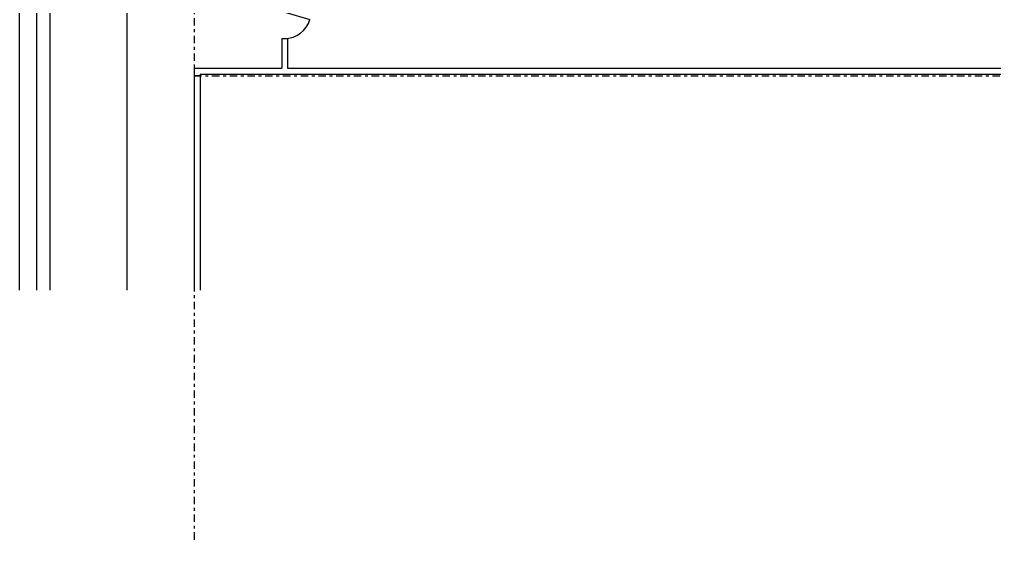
# Model space of a CAD drawing. Extents: x -30 to 1202, y 231 to 898.
# Drawn here: x 36.52 to 69.94, y 252.58 to 270.51 of the extents above; entities that cross this region are included whole.
import ezdxf

# ---------------------------------------------------------------- set-up
doc = ezdxf.new("R2010")
doc.units = 0
doc.header["$LTSCALE"] = 0.04
doc.linetypes.add('DASHDOT2', pattern=[12.7, 6.35, -3.175, 0, -3.175])
for name, color, linetype in [('LIMITES', 2, 'DASHDOT2'), ('LOCALES', 2, 'CONTINUOUS'), ('MAD', 2, 'CONTINUOUS'), ('MUROS', 2, 'CONTINUOUS'), ('PISO', 1, 'CONTINUOUS'), ('VISTA', 2, 'CONTINUOUS')]:
    doc.layers.add(name, color=color, linetype=linetype)

msp = doc.modelspace()

# ---------------------------------------------------------------- linework, layer by layer
at = {"layer": 'LIMITES', "color": 1}
for p, q in [((42.509, 374.532), (42.509, 252.582)), ((42.509, 268.582), (163.759, 268.582))]:
    msp.add_line(p, q, dxfattribs=at)
at = {"layer": 'LOCALES', "color": 1}
msp.add_line((45.509, 269.862), (45.709, 269.862), dxfattribs=at)
at = {"layer": 'MAD', "color": 1}
msp.add_line((45.609, 270.762), (46.475, 270.514), dxfattribs=at)
at = {"layer": 'MUROS', "color": 1}
for p, q in [((45.509, 269.862), (45.509, 268.842)), ((45.709, 269.862), (45.709, 268.842))]:
    msp.add_line(p, q, dxfattribs=at)
at = {"layer": 'PISO'}
for p, q in [((36.519, 261.232), (36.519, 439.806)), ((37.119, 261.232), (37.119, 293.282)), ((37.569, 261.232), (37.569, 293.282)), ((40.209, 261.232), (40.209, 293.282))]:
    msp.add_line(p, q, dxfattribs=at)
msp.add_arc((45.609, 270.762), 0.9, 270, 343.9894, dxfattribs=at)
at = {"layer": 'VISTA', "color": 1}
for p, q in [((42.509, 268.842), (42.509, 261.232)), ((42.709, 268.582), (42.509, 268.582)), ((42.709, 268.642), (42.709, 261.232))]:
    msp.add_line(p, q, dxfattribs=at)
at = {"layer": 'VISTA', "color": 1, "linetype": 'Continuous'}
for p, q in [((42.509, 268.842), (45.509, 268.842)), ((45.709, 268.842), (74.179, 268.842)), ((42.709, 268.642), (74.379, 268.642))]:
    msp.add_line(p, q, dxfattribs=at)

doc.saveas('drawing.dxf')
